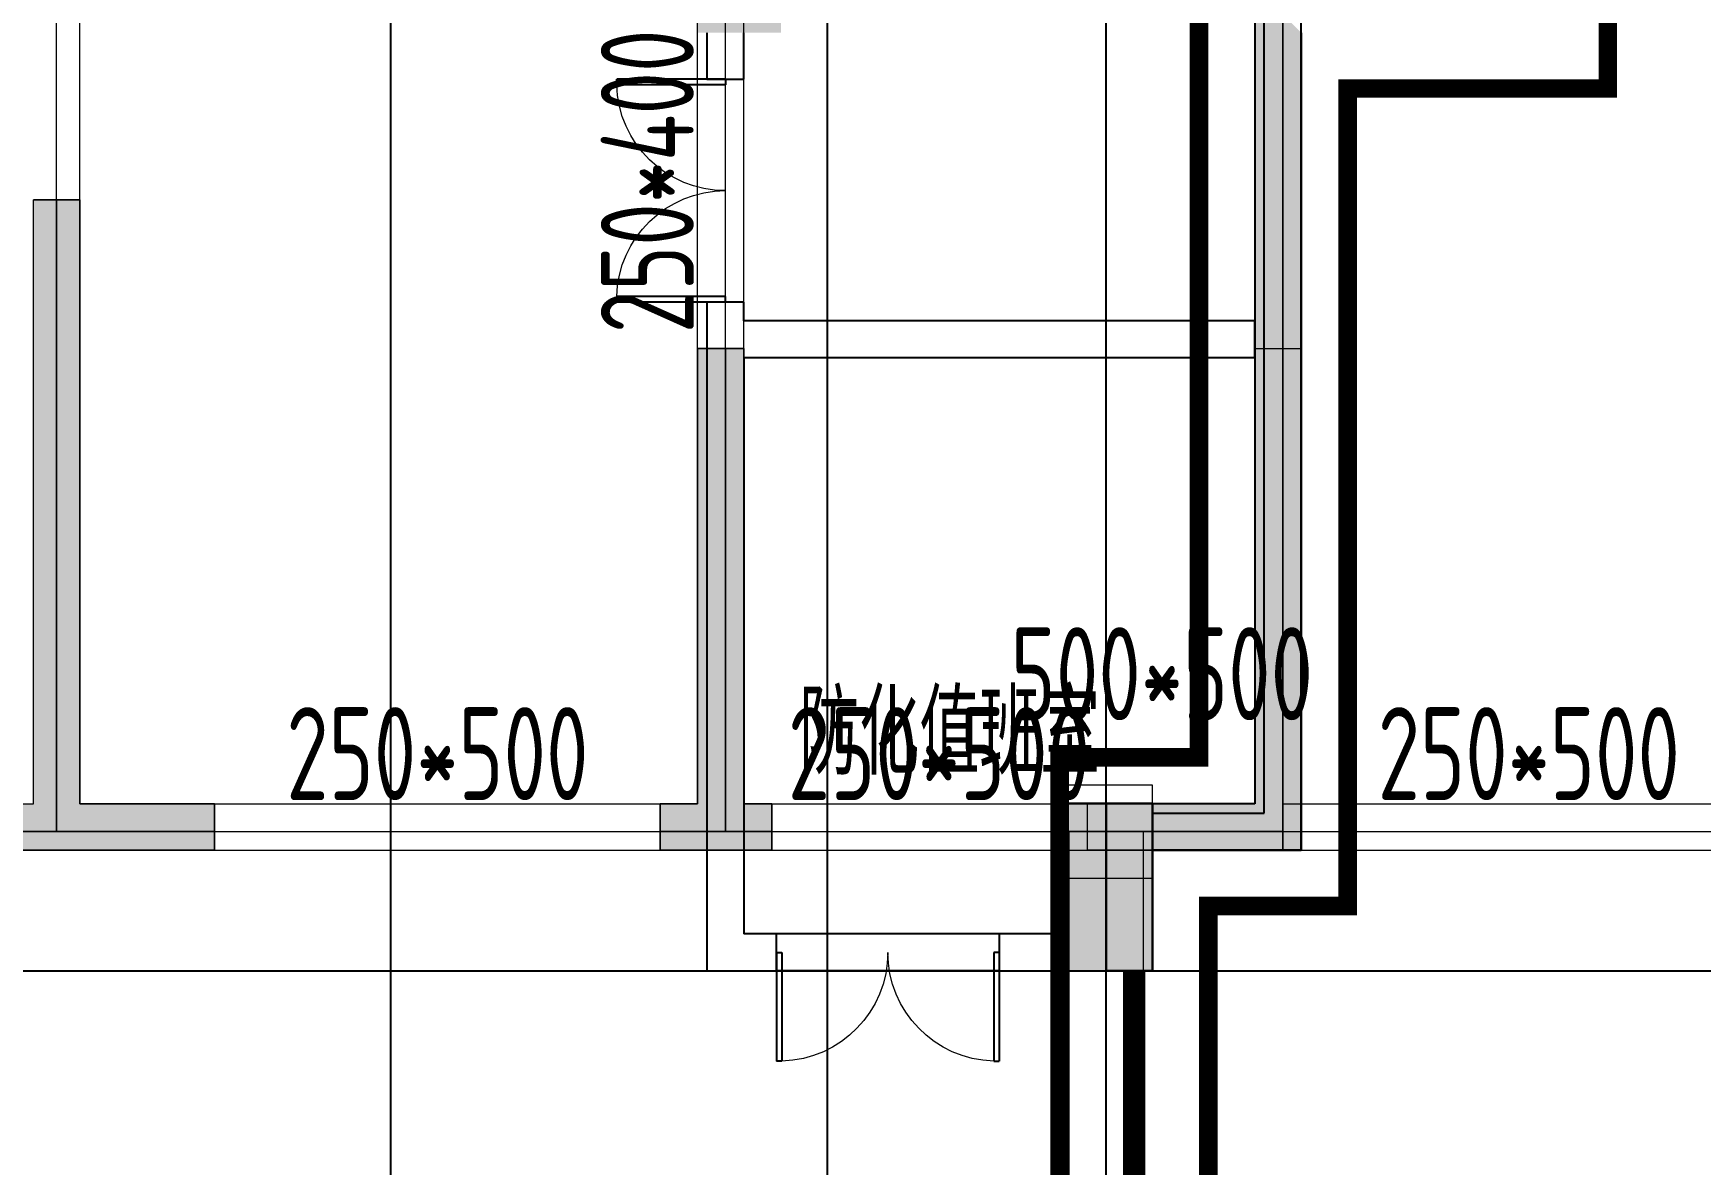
# Model space of a CAD drawing. Extents: x 369444 to 684549, y -549309 to 575337.
# Drawn here: x 409249 to 418224, y 449164 to 455254 of the extents above; entities that cross this region are included whole.
import ezdxf

# ---------------------------------------------------------------- set-up
doc = ezdxf.new("R2010")
doc.units = 0
doc.header["$LTSCALE"] = 1000
doc.header["$MEASUREMENT"] = 0
doc.linetypes.add('DASH', pattern=[0.35, 0.25, -0.1])
for name, color, linetype, lineweight, true_color in [('-1-0-1', 7, 'Continuous', 0, 0xc0c0c0), ('-1-1-2', 7, 'Continuous', 0, 0xc0c0c0), ('-2-0-1', 1, 'Continuous', 0, 0xff0000), ('-2-1-2', 9, 'Continuous', 0, 0x808080), ('1-6-1', 7, 'Continuous', 0, 0x55ff55), ('1-6-2', 7, 'Continuous', 0, 0x55ff55), ('11-6-1', 2, 'Continuous', 0, 0xffff00), ('11-6-2', 2, 'Continuous', 0, 0xffff00), ('11-6-5', 2, 'Continuous', 0, 0xffff00), ('12-6-1', 4, 'Continuous', 0, 0x00ffff), ('12-6-2', 4, 'Continuous', 0, 0x00ffff), ('12-6-5', 4, 'Continuous', 0, 0x00ffff)]:
    doc.layers.add(name, color=color, linetype=linetype, lineweight=lineweight, true_color=true_color)
for name, color, linetype in [('A-WALL-HATCH', 8, 'Continuous'), ('COLUMN', 9, 'Continuous'), ('DOTE', 1, 'Continuous'), ('PUB_HATCH', 8, 'Continuous'), ('WALL', 9, 'Continuous'), ('WINDOW', 4, 'Continuous'), ('防火分区线', 7, 'Continuous')]:
    doc.layers.add(name, color=color, linetype=linetype)
doc.styles.add('_TCH_DIM', font='SIMPLEX', dxfattribs={"bigfont": 'GBCBIG'})
doc.styles.add('yjkcad', font='yjkeng.shx', dxfattribs={"width": 0.7, "height": 250, "bigfont": 'yjkchn.shx'})

# ---------------------------------------------------------------- blocks, each defined once
blk = doc.blocks.new('$DorLib2D$00000213')
at = {"color": 0, "linetype": 'DASH', "const_width": 0.02}
blk.add_lwpolyline([(0.5, 0), (-0.5, 0)], dxfattribs=at)
blk = doc.blocks.new('_FZH')
blk.add_lwpolyline([(-0.5, -0.5), (0.5, -0.5), (0.5, 0.5), (-0.5, 0.5)], close=True)
at = {"layer": 'PUB_HATCH'}
blk.add_solid([(-0.5, -0.5), (0.5, -0.5), (-0.5, 0.5), (0.5, 0.5)], dxfattribs=at)
blk = doc.blocks.new('$DorLib2D$00000002')
for p, q in [((-0.5, 0), (-0.5, 0.4875)), ((-0.475, 0.4875), (-0.5, 0.4875)), ((-0.475, 0), (-0.475, 0.4875)), ((0.475, 0), (0.475, 0.4875)), ((0.475, 0.4875), (0.5, 0.4875)), ((0.5, 0), (0.5, 0.4875)), ((-0.5, 0), (-0.475, 0)), ((0.5, 0), (0.475, 0))]:
    blk.add_line(p, q)
at = {"lineweight": 13}
for centre, start, end in [((-0.4875, 0), 0, 88.53072), ((0.4875, 0), 91.46928, 180)]:
    blk.add_arc(centre, 0.4875, start, end, dxfattribs=at)

msp = doc.modelspace()

# ---------------------------------------------------------------- hatches: boundary and pattern name
at = {"layer": 'A-WALL-HATCH'}
msp.add_hatch(color=256, dxfattribs=at).paths.add_polyline_path([(415274.7, 450207.1), (415274.7, 451107.8), (414774.7, 451107.8), (414774.7, 450207.1)])
at = {"layer": 'PUB_HATCH'}
h = msp.add_hatch(color=256, dxfattribs=at)
h.dxf.hatch_style = 1
h.paths.add_polyline_path([(433674.5, 461707), (433674.5, 462107), (434074.5, 462107), (434074.5, 461707)], flags=17)
h.paths.add_polyline_path([(405174.5, 461707), (405174.5, 462107), (404774.5, 462107), (404774.5, 461707)], flags=17)
h.paths.add_polyline_path([(419974.5, 457857), (420074.5, 457857), (420074.5, 458357), (419574.5, 458357), (419574.5, 457857), (419724.5, 457857)], flags=17)
h.paths.add_polyline_path([(420174.5, 458357), (419574.5, 458357), (419574.5, 455257), (419974.5, 455257), (419974.5, 455457), (419824.5, 455457), (419824.5, 458107), (420174.5, 458107)])
h.paths.add_polyline_path([(399474.5, 455257), (399474.5, 460257), (400224.5, 460257), (400224.5, 460007), (399724.5, 460007), (399724.5, 455257)])
h.paths.add_polyline_path([(409249.5, 456957), (409249.5, 460257), (409499.5, 460257), (409499.5, 456957)])
h.paths.add_polyline_path([(393024.5, 457657), (393024.5, 452107), (393524.5, 452107), (393524.5, 451857), (392774.5, 451857), (392774.5, 457657)])
h.paths.add_polyline_path([(396324.5, 451857), (395424.5, 451857), (395424.5, 452107), (396324.5, 452107), (396324.5, 454357), (396574.5, 454357), (396574.5, 452107), (397124.5, 452107), (397124.5, 451857)])
h.paths.add_polyline_path([(402924.5, 453557), (402924.5, 451107), (403824.5, 451107), (403824.5, 450857), (402674.5, 450857), (402674.5, 453557)])
h.paths.add_polyline_path([(405624.5, 459557), (405624.5, 460257), (407674.5, 460257), (407674.5, 460007), (405874.5, 460007), (405874.5, 459557)])
h.paths.add_polyline_path([(416074.5, 453557), (416074.5, 450857), (414924.5, 450857), (414924.5, 451107), (415824.5, 451107), (415824.5, 453557)])
h.paths.add_polyline_path([(413574.5, 458107), (413074.5, 458107), (413074.5, 455457), (413274.5, 455457), (413274.5, 455257), (412824.5, 455257), (412824.5, 458357), (413574.5, 458357)])
h.paths.add_polyline_path([(419274.5, 453557), (419274.5, 450857), (418624.5, 450857), (418624.5, 451107), (419024.5, 451107), (419024.5, 453557)])
h.paths.add_polyline_path([(406974.5, 461656.8), (406974.5, 462557), (410374.5, 462557), (410374.5, 461656.8), (410174.5, 461656.8), (410174.5, 462357), (407174.5, 462357), (407174.5, 461656.7)], flags=17)
h.paths.add_polyline_path([(405274.5, 455457), (405674.5, 455457), (405674.5, 458107), (405174.5, 458107), (405174.5, 458357), (405874.5, 458357), (405874.5, 455257), (405274.5, 455257)])
h.paths.add_polyline_path([(399724.5, 451107), (400124.5, 451107), (400124.5, 450857), (399474.5, 450857), (399474.5, 451857), (398924.5, 451857), (398924.5, 452107), (399474.5, 452107), (399474.5, 453757), (399724.5, 453757), (399724.5, 452107)])
h.paths.add_polyline_path([(405924.5, 451107), (406124.5, 451107), (406124.5, 450857), (405924.5, 450857), (405524.5, 450857), (405524.5, 451107), (405674.5, 451107), (405674.5, 453557), (405924.5, 453557)])
h.paths.add_polyline_path([(418674.5, 458357), (419274.5, 458357), (419274.5, 455257), (418874.5, 455257), (418874.5, 455457), (419024.5, 455457), (419024.5, 458107), (418674.5, 458107)])
h.paths.add_polyline_path([(396324.5, 456907), (396324.5, 457407), (394524.5, 457407), (394524.5, 457657), (396574.5, 457657), (396574.5, 456907)])
h.paths.add_polyline_path([(401924.5, 458107), (401374.5, 458107), (401374.5, 456307), (401124.5, 456307), (401124.5, 458357), (401924.5, 458357)])
h.paths.add_polyline_path([(410174.5, 464207), (410174.5, 464757), (407974.5, 464757), (407974.5, 464207), (407774.5, 464207), (407774.5, 464957), (410374.5, 464957), (410374.5, 464207)], flags=17)
h.paths.add_polyline_path([(413074.5, 451107), (413224.5, 451107), (413224.5, 450857), (412824.5, 450857), (412624.5, 450857), (412624.5, 451107), (412824.5, 451107), (412824.5, 453557), (413074.5, 453557)])
h.paths.add_polyline_path([(439124.5, 455257), (439124.5, 460007), (438624.5, 460007), (438624.5, 460257), (439374.5, 460257), (439374.5, 455257)])
h.paths.add_polyline_path([(429349.5, 456957), (429349.5, 460257), (429599.5, 460257), (429599.5, 456957)])
h.paths.add_polyline_path([(446074.5, 457657), (446074.5, 451857), (445324.5, 451857), (445324.5, 452107), (445824.5, 452107), (445824.5, 457657)])
h.paths.add_polyline_path([(441724.5, 451857), (441724.5, 452107), (442274.5, 452107), (442274.5, 454357), (442524.5, 454357), (442524.5, 452107), (443424.5, 452107), (443424.5, 451857), (442524.5, 451857)])
h.paths.add_polyline_path([(432974.5, 459557), (432974.5, 460007), (431174.5, 460007), (431174.5, 460257), (433224.5, 460257), (433224.5, 459557)])
h.paths.add_polyline_path([(423024.5, 453557), (423024.5, 451107), (423924.5, 451107), (423924.5, 450857), (422774.5, 450857), (422774.5, 453557)])
h.paths.add_polyline_path([(425274.5, 458357), (426024.5, 458357), (426024.5, 455257), (425574.5, 455257), (425574.5, 455457), (425774.5, 455457), (425774.5, 458107), (425274.5, 458107)])
h.paths.add_polyline_path([(419824.5, 453557), (419824.5, 451107), (420224.5, 451107), (420224.5, 450857), (419574.5, 450857), (419574.5, 453557)])
h.paths.add_polyline_path([(431674.5, 461656.8), (431674.5, 462357), (428674.5, 462357), (428674.5, 461656.8), (428474.5, 461656.8), (428474.5, 462557), (431874.5, 462557), (431874.5, 461656.8)], flags=17)
h.paths.add_polyline_path([(433574.5, 455257), (432974.5, 455257), (432974.5, 458357), (433674.5, 458357), (433674.5, 458107), (433174.5, 458107), (433174.5, 455457), (433574.5, 455457)])
h.paths.add_polyline_path([(439124.5, 452107), (439124.5, 453757), (439374.5, 453757), (439374.5, 452107), (439924.5, 452107), (439924.5, 451857), (439374.5, 451857), (439374.5, 450857), (438724.5, 450857), (438724.5, 451107), (439124.5, 451107)])
h.paths.add_polyline_path([(444324.5, 457407), (442524.5, 457407), (442524.5, 456907), (442274.5, 456907), (442274.5, 457657), (444324.5, 457657)])
h.paths.add_polyline_path([(432924.5, 453557), (433174.5, 453557), (433174.5, 451107), (433324.5, 451107), (433324.5, 450857), (432924.5, 450857), (432724.5, 450857), (432724.5, 451107), (432924.5, 451107)])
h.paths.add_polyline_path([(436924.5, 458357), (437724.5, 458357), (437724.5, 456307), (437474.5, 456307), (437474.5, 458107), (436924.5, 458107)])
h.paths.add_polyline_path([(436174.5, 453557), (436174.5, 450857), (435024.5, 450857), (435024.5, 451107), (435924.5, 451107), (435924.5, 453557)])
h.paths.add_polyline_path([(428474.5, 464207), (428474.5, 464957), (431074.5, 464957), (431074.5, 464207), (430874.5, 464207), (430874.5, 464757), (428674.5, 464757), (428674.5, 464207)], flags=17)
h.paths.add_polyline_path([(429349.5, 451107), (429349.5, 454357), (429599.5, 454357), (429599.5, 451107), (430324.5, 451107), (430324.5, 450857), (429349.5, 450857), (428624.5, 450857), (428624.5, 451107)])
h.paths.add_polyline_path([(425774.5, 453557), (426024.5, 453557), (426024.5, 451107), (426224.5, 451107), (426224.5, 450857), (426024.5, 450857), (425624.5, 450857), (425624.5, 451107), (425774.5, 451107)])
h.paths.add_polyline_path([(413074.5, 461657.3), (413324.5, 461657.3), (413324.5, 462157.3), (412824.5, 462157.3), (412824.5, 461657.3)], flags=17)
h.paths.add_polyline_path([(425774.5, 461657), (426024.5, 461657), (426024.5, 462157), (425524.5, 462157), (425524.5, 461657)], flags=17)
edge = h.paths.add_edge_path()
edge.add_line((413074.5, 461657), (413074.5, 460057))
edge.add_line((413074.5, 460057), (411074.5, 460057))
edge.add_line((411074.5, 460057), (411074.5, 460257))
edge.add_line((411074.5, 460257), (412824.5, 460257))
edge.add_line((412824.5, 460257), (412824.5, 461657.3))
edge.add_line((404774.5, 461707), (401874.5, 461707))
edge.add_line((401874.5, 461707), (401874.5, 464457))
edge.add_line((401874.5, 464457), (399674.5, 464457))
edge.add_line((399674.5, 464457), (399674.5, 461657))
edge.add_line((399674.5, 461657), (399174.5, 461657))
edge.add_line((399174.5, 461657), (399174.5, 461857))
edge.add_line((399174.5, 461857), (399474.5, 461857))
edge.add_line((399474.5, 461857), (399474.5, 464457))
edge.add_line((399474.5, 464457), (397174.5, 464457))
edge.add_line((397174.5, 464457), (397174.5, 463507))
edge.add_line((397174.5, 463507), (396924.5, 463507))
edge.add_line((396924.5, 463507), (396924.5, 464457))
edge.add_line((396924.5, 464457), (396924.5, 464907))
edge.add_line((396924.5, 464907), (392224.5, 464907))
edge.add_line((392224.5, 464907), (392224.5, 461907))
edge.add_line((392224.5, 461907), (393024.5, 461907))
edge.add_line((393024.5, 461907), (393024.5, 461157))
edge.add_line((393024.5, 461157), (392774.5, 461157))
edge.add_line((392774.5, 461157), (392774.5, 461657))
edge.add_line((392774.5, 461657), (391974.5, 461657))
edge.add_line((391974.5, 461657), (391974.5, 465157))
edge.add_line((391974.5, 465157), (397174.5, 465157))
edge.add_line((397174.5, 465157), (397174.5, 464707))
edge.add_line((397174.5, 464707), (399674.5, 464707))
edge.add_line((399674.5, 464707), (402124.5, 464707))
edge.add_line((402124.5, 464707), (402124.5, 461957))
edge.add_line((402124.5, 461957), (404774.5, 461957))
edge.add_line((426024.5, 461657), (426024.5, 460257))
edge.add_line((426024.5, 460257), (427774.5, 460257))
edge.add_line((427774.5, 460257), (427774.5, 460057))
edge.add_line((427774.5, 460057), (425774.5, 460057))
edge.add_line((425774.5, 460057), (425774.5, 461657))
edge.add_line((434074.5, 461957), (436724.5, 461957))
edge.add_line((436724.5, 461957), (436724.5, 464707))
edge.add_line((436724.5, 464707), (439174.5, 464707))
edge.add_line((439174.5, 464707), (441674.5, 464707))
edge.add_line((441674.5, 464707), (441674.5, 465157))
edge.add_line((441674.5, 465157), (446874.5, 465157))
edge.add_line((446874.5, 465157), (446874.5, 461657))
edge.add_line((446874.5, 461657), (446074.5, 461657))
edge.add_line((446074.5, 461657), (446074.5, 461157))
edge.add_line((446074.5, 461157), (445824.5, 461157))
edge.add_line((445824.5, 461157), (445824.5, 461907))
edge.add_line((445824.5, 461907), (446624.5, 461907))
edge.add_line((446624.5, 461907), (446624.5, 464907))
edge.add_line((446624.5, 464907), (441924.5, 464907))
edge.add_line((441924.5, 464907), (441924.5, 464457))
edge.add_line((441924.5, 464457), (441924.5, 463507))
edge.add_line((441924.5, 463507), (441674.5, 463507))
edge.add_line((441674.5, 463507), (441674.5, 464457))
edge.add_line((441674.5, 464457), (439374.5, 464457))
edge.add_line((439374.5, 464457), (439374.5, 461857))
edge.add_line((439374.5, 461857), (439674.5, 461857))
edge.add_line((439674.5, 461857), (439674.5, 461657))
edge.add_line((439674.5, 461657), (439174.5, 461657))
edge.add_line((439174.5, 461657), (439174.5, 464457))
edge.add_line((439174.5, 464457), (436974.5, 464457))
edge.add_line((436974.5, 464457), (436974.5, 461707))
edge.add_line((436974.5, 461707), (434074.5, 461707))
edge.add_line((405174.5, 462107), (405174.5, 467557))
edge.add_line((405174.5, 467557), (412274.5, 467557))
edge.add_line((412274.5, 467557), (412274.5, 464707))
edge.add_line((412274.5, 464707), (412824.5, 464707))
edge.add_line((412824.5, 464707), (412824.5, 464307))
edge.add_line((412824.5, 464307), (413074.5, 464307))
edge.add_line((413074.5, 464307), (413074.5, 464957))
edge.add_line((413074.5, 464957), (412524.5, 464957))
edge.add_line((412524.5, 464957), (412524.5, 467557))
edge.add_line((412524.5, 467557), (413374.5, 467557))
edge.add_line((413374.5, 467557), (413374.5, 465557))
edge.add_line((413374.5, 465557), (419424.5, 465557))
edge.add_line((404924.5, 462107), (404924.5, 467807))
edge.add_line((404924.5, 467807), (412274.5, 467807))
edge.add_line((412274.5, 467807), (413624.5, 467807))
edge.add_line((413624.5, 467807), (413624.5, 465807))
edge.add_line((413624.5, 465807), (419424.5, 465807))
edge.add_line((419924.5, 465557), (425474.5, 465557))
edge.add_line((425474.5, 465557), (425474.5, 467557))
edge.add_line((425474.5, 467557), (426324.5, 467557))
edge.add_line((426324.5, 467557), (426324.5, 464957))
edge.add_line((426324.5, 464957), (425774.5, 464957))
edge.add_line((425774.5, 464957), (425774.5, 464307))
edge.add_line((425774.5, 464307), (426024.5, 464307))
edge.add_line((426024.5, 464307), (426024.5, 464707))
edge.add_line((426024.5, 464707), (426574.5, 464707))
edge.add_line((426574.5, 464707), (426574.5, 467557))
edge.add_line((426574.5, 467557), (433674.5, 467557))
edge.add_line((433674.5, 467557), (433674.5, 462107))
edge.add_line((419924.5, 465807), (425224.5, 465807))
edge.add_line((425224.5, 465807), (425224.5, 467807))
edge.add_line((425224.5, 467807), (426574.5, 467807))
edge.add_line((426574.5, 467807), (433924.5, 467807))
edge.add_line((433924.5, 467807), (433924.5, 462107))
h.paths.add_polyline_path([(410224.5, 451107), (410224.5, 450857), (408524.5, 450857), (408524.5, 451107), (409249.5, 451107), (409249.5, 454357), (409499.5, 454357), (409499.5, 451107)])
for points in [[(416074.6, 455257), (415824.6, 455507), (415824.6, 451107), (416074.6, 450857)], [(416074.6, 450857), (415824.6, 451107), (415024.6, 451107), (415274.6, 450857)], [(415024.6, 451107), (415024.6, 450207), (415274.6, 450207), (415274.6, 450857)]]:
    msp.add_hatch(color=256, dxfattribs=at).paths.add_polyline_path(points)

# ---------------------------------------------------------------- linework, layer by layer
at = {"layer": '-1-0-1', "color": 0}
for p in [(409374.4, 454356.9, -3600), (415974.4, 454231.9, -3600), (412974.4, 453556.9, -3600), (415974.4, 453556.9, -3600), (409374.4, 450956.9, -3600), (410224.4, 450956.9, -3600), (412624.4, 450956.9, -3600), (412974.4, 450956.9, -3600), (413224.4, 450956.9, -3600), (415024.4, 450956.9, -3600), (415974.4, 450956.9, -3600)]:
    msp.add_point(p, dxfattribs=at)
at = {"layer": '-1-1-2', "color": 0}
for p, q in [((409374.4, 454356.9, -3600), (409374.4, 454356.9)), ((415974.4, 454231.9, -3600), (415974.4, 454231.9)), ((412974.4, 453556.9, -3600), (412974.4, 453556.9)), ((415974.4, 453556.9, -3600), (415974.4, 453556.9)), ((409374.4, 450956.9, -3600), (409374.4, 450956.9)), ((410224.4, 450956.9, -3600), (410224.4, 450956.9)), ((412624.4, 450956.9, -3600), (412624.4, 450956.9)), ((412974.4, 450956.9, -3600), (412974.4, 450956.9)), ((413224.4, 450956.9, -3600), (413224.4, 450956.9)), ((415024.4, 450956.9, -3600), (415024.4, 450956.9)), ((415974.4, 450956.9, -3600), (415974.4, 450956.9))]:
    msp.add_line(p, q, dxfattribs=at)
at = {"layer": '-2-0-1', "color": 0}
for p, q in [((409374.4, 454356.9, -3600), (409374.4, 455356.9, -3600)), ((412974.4, 453556.9, -3600), (412974.4, 455356.9, -3600)), ((415974.4, 454231.9, -3600), (415974.4, 455356.9, -3600)), ((409374.4, 450956.9, -3600), (409374.4, 454356.9, -3600)), ((415974.4, 453556.9, -3600), (415974.4, 454231.9, -3600)), ((412974.4, 450956.9, -3600), (412974.4, 453556.9, -3600)), ((415974.4, 450956.9, -3600), (415974.4, 453556.9, -3600)), ((408524.4, 450956.9, -3600), (409374.4, 450956.9, -3600)), ((409374.4, 450956.9, -3600), (410224.4, 450956.9, -3600)), ((410224.4, 450956.9, -3600), (412624.4, 450956.9, -3600)), ((412624.4, 450956.9, -3600), (412974.4, 450956.9, -3600)), ((412974.4, 450956.9, -3600), (413224.4, 450956.9, -3600)), ((413224.4, 450956.9, -3600), (415024.4, 450956.9, -3600)), ((415024.3, 443907.1, -3600), (415024.4, 450956.9, -3600)), ((415024.4, 450956.9, -3600), (415974.4, 450956.9, -3600)), ((415974.4, 450956.9, -3600), (418624.4, 450956.9, -3600))]:
    msp.add_line(p, q, dxfattribs=at)
at = {"layer": '-2-1-2', "color": 0}
for p, q in [((409374.4, 454356.9), (409374.4, 455356.9)), ((412974.4, 453556.9), (412974.4, 455356.9)), ((415974.4, 454231.9), (415974.4, 455356.9)), ((409374.4, 450956.9), (409374.4, 454356.9)), ((415974.4, 453556.9), (415974.4, 454231.9)), ((412974.4, 450956.9), (412974.4, 453556.9)), ((415974.4, 450956.9), (415974.4, 453556.9)), ((408524.4, 450956.9), (409374.4, 450956.9)), ((409374.4, 450956.9), (410224.4, 450956.9)), ((410224.4, 450956.9), (412624.4, 450956.9)), ((412624.4, 450956.9), (412974.4, 450956.9)), ((412974.4, 450956.9), (413224.4, 450956.9)), ((413224.4, 450956.9), (415024.4, 450956.9)), ((415024.3, 443907.1), (415024.4, 450956.9)), ((415024.4, 450956.9), (415974.4, 450956.9)), ((415974.4, 450956.9), (418624.4, 450956.9))]:
    msp.add_line(p, q, dxfattribs=at)
at = {"layer": '1-6-1', "color": 0}
for p, q in [((415824.4, 455506.9, -3600), (415824.4, 454231.9, -3600)), ((415824.4, 454231.9), (415824.4, 455506.9)), ((416074.4, 455256.9), (416074.4, 454231.9)), ((416074.4, 454231.9, -3600), (416074.4, 455256.9, -3600)), ((409499.4, 454356.9, -3600), (409249.4, 454356.9, -3600)), ((409249.4, 454356.9), (409499.4, 454356.9)), ((409499.4, 454356.9), (409499.4, 451106.9)), ((409499.4, 454356.9, -3600), (409499.4, 454356.9)), ((409499.4, 451106.9, -3600), (409499.4, 454356.9, -3600)), ((409499.4, 454356.9), (409499.4, 454356.9, -3600)), ((415824.4, 454231.9, -3600), (415824.4, 454231.9)), ((415824.4, 454231.9, -3600), (415824.4, 453556.9, -3600)), ((415824.4, 454231.9), (415824.4, 454231.9, -3600)), ((415824.4, 453556.9), (415824.4, 454231.9)), ((416074.4, 454231.9), (416074.4, 454231.9, -3600)), ((416074.4, 454231.9), (416074.4, 453556.9)), ((416074.4, 454231.9, -3600), (416074.4, 454231.9)), ((416074.4, 453556.9, -3600), (416074.4, 454231.9, -3600)), ((412824.4, 453556.9, -3600), (412824.4, 451106.9, -3600)), ((412824.4, 453556.9), (412824.4, 453556.9, -3600)), ((412824.4, 451106.9), (412824.4, 453556.9)), ((412824.4, 453556.9, -3600), (412824.4, 453556.9)), ((413074.4, 453556.9, -3600), (412824.4, 453556.9, -3600)), ((412824.4, 453556.9), (413074.4, 453556.9)), ((413074.4, 453556.9), (413074.4, 451106.9)), ((413074.4, 453556.9, -3600), (413074.4, 453556.9)), ((413074.4, 451106.9, -3600), (413074.4, 453556.9, -3600)), ((413074.4, 453556.9), (413074.4, 453556.9, -3600)), ((415824.4, 453556.9, -3600), (415824.4, 453556.9)), ((415824.4, 453556.9, -3600), (415824.4, 451106.9, -3600)), ((415824.4, 453556.9), (415824.4, 453556.9, -3600)), ((415824.4, 451106.9), (415824.4, 453556.9)), ((416074.4, 453556.9), (416074.4, 453556.9, -3600)), ((416074.4, 453556.9), (416074.4, 450856.9)), ((416074.4, 453556.9, -3600), (416074.4, 453556.9)), ((416074.4, 450856.9, -3600), (416074.4, 453556.9, -3600)), ((409499.4, 451106.9), (409499.4, 451106.9, -3600)), ((409499.4, 451106.9, -3600), (409499.4, 451106.9)), ((410224.4, 451106.9, -3600), (409499.4, 451106.9, -3600)), ((409499.4, 451106.9), (410224.4, 451106.9)), ((410224.4, 451106.9), (410224.4, 451106.9, -3600)), ((410224.4, 451106.9, -3600), (410224.4, 451106.9)), ((410224.4, 450856.9, -3600), (410224.4, 451106.9, -3600)), ((410224.4, 451106.9), (410224.4, 450856.9)), ((412624.4, 451106.9, -3600), (412624.4, 451106.9)), ((412824.4, 451106.9, -3600), (412624.4, 451106.9, -3600)), ((412624.4, 451106.9), (412824.4, 451106.9)), ((412624.4, 451106.9, -3600), (412624.4, 450856.9, -3600)), ((412624.4, 451106.9), (412624.4, 451106.9, -3600)), ((412624.4, 450856.9), (412624.4, 451106.9)), ((412824.4, 451106.9), (412824.4, 451106.9, -3600)), ((412824.4, 451106.9, -3600), (412824.4, 451106.9)), ((413074.4, 451106.9, -3600), (413074.4, 451106.9)), ((413224.4, 451106.9, -3600), (413074.4, 451106.9, -3600)), ((413074.4, 451106.9), (413224.4, 451106.9)), ((413074.4, 451106.9), (413074.4, 451106.9, -3600)), ((413224.4, 451106.9), (413224.4, 451106.9, -3600)), ((413224.4, 451106.9, -3600), (413224.4, 451106.9)), ((413224.4, 450856.9, -3600), (413224.4, 451106.9, -3600)), ((413224.4, 451106.9), (413224.4, 450856.9)), ((415024.4, 451106.9, -3600), (415024.4, 451106.9)), ((415824.4, 451106.9, -3600), (415024.4, 451106.9, -3600)), ((415024.4, 451106.9), (415824.4, 451106.9)), ((415024.4, 451106.9, -3600), (415024.4, 450856.9, -3600)), ((415024.4, 451106.9), (415024.4, 451106.9, -3600)), ((415024.4, 450856.9), (415024.4, 451106.9)), ((415824.4, 451106.9), (415824.4, 451106.9, -3600)), ((415824.4, 451106.9, -3600), (415824.4, 451106.9)), ((409374.4, 450856.9), (408524.4, 450856.9)), ((408524.4, 450856.9, -3600), (409374.4, 450856.9, -3600)), ((409374.4, 450856.9, -3600), (409374.4, 450856.9)), ((409374.4, 450856.9), (409374.4, 450856.9, -3600)), ((410224.4, 450856.9), (409374.4, 450856.9)), ((409374.4, 450856.9, -3600), (410224.4, 450856.9, -3600)), ((410224.4, 450856.9, -3600), (410224.4, 450856.9)), ((410224.4, 450856.9), (410224.4, 450856.9, -3600)), ((412624.4, 450856.9), (412624.4, 450856.9, -3600)), ((412974.4, 450856.9), (412624.4, 450856.9)), ((412624.4, 450856.9, -3600), (412974.4, 450856.9, -3600)), ((412624.4, 450856.9, -3600), (412624.4, 450856.9)), ((412974.4, 450856.9, -3600), (412974.4, 450856.9)), ((412974.4, 450856.9), (412974.4, 450856.9, -3600)), ((413224.4, 450856.9), (412974.4, 450856.9)), ((412974.4, 450856.9, -3600), (413224.4, 450856.9, -3600)), ((413224.4, 450856.9, -3600), (413224.4, 450856.9)), ((413224.4, 450856.9), (413224.4, 450856.9, -3600)), ((415024.4, 450856.9), (415024.4, 450856.9, -3600)), ((416074.4, 450856.9), (415024.4, 450856.9)), ((415024.4, 450856.9, -3600), (416074.4, 450856.9, -3600)), ((415024.4, 450856.9, -3600), (415024.4, 450856.9)), ((416074.4, 450856.9, -3600), (416074.4, 450856.9)), ((416074.4, 450856.9), (416074.4, 450856.9, -3600))]:
    msp.add_line(p, q, dxfattribs=at)
at = {"layer": '1-6-2', "color": 0}
for p, q in [((415974.4, 455356.9), (415974.4, 454231.9)), ((415974.4, 454231.9, -3600), (415974.4, 455356.9, -3600)), ((409374.4, 454356.9), (409374.4, 450956.9)), ((409374.4, 454356.9, -3600), (409374.4, 454356.9)), ((409374.4, 450956.9, -3600), (409374.4, 454356.9, -3600)), ((415974.4, 454231.9), (415974.4, 454231.9, -3600)), ((415974.4, 454231.9), (415974.4, 453556.9)), ((415974.4, 454231.9, -3600), (415974.4, 454231.9)), ((415974.4, 453556.9, -3600), (415974.4, 454231.9, -3600)), ((412974.4, 453556.9), (412974.4, 450956.9)), ((412974.4, 453556.9, -3600), (412974.4, 453556.9)), ((412974.4, 450956.9, -3600), (412974.4, 453556.9, -3600)), ((415974.4, 453556.9), (415974.4, 453556.9, -3600)), ((415974.4, 453556.9), (415974.4, 450956.9)), ((415974.4, 453556.9, -3600), (415974.4, 453556.9)), ((415974.4, 450956.9, -3600), (415974.4, 453556.9, -3600)), ((409374.4, 450956.9), (408524.4, 450956.9)), ((408524.4, 450956.9, -3600), (409374.4, 450956.9, -3600)), ((409374.4, 450956.9, -3600), (409374.4, 450956.9)), ((409374.4, 450956.9), (409374.4, 450956.9, -3600)), ((409374.4, 450956.9), (409374.4, 450956.9, -3600)), ((410224.4, 450956.9), (409374.4, 450956.9)), ((409374.4, 450956.9, -3600), (410224.4, 450956.9, -3600)), ((410224.4, 450956.9, -3600), (410224.4, 450956.9)), ((412624.4, 450956.9), (412624.4, 450956.9, -3600)), ((412974.4, 450956.9), (412624.4, 450956.9)), ((412624.4, 450956.9, -3600), (412974.4, 450956.9, -3600)), ((412974.4, 450956.9, -3600), (412974.4, 450956.9)), ((412974.4, 450956.9), (412974.4, 450956.9, -3600)), ((413224.4, 450956.9), (412974.4, 450956.9)), ((412974.4, 450956.9, -3600), (413224.4, 450956.9, -3600)), ((412974.4, 450956.9), (412974.4, 450956.9, -3600)), ((413224.4, 450956.9, -3600), (413224.4, 450956.9)), ((415024.4, 450956.9), (415024.4, 450956.9, -3600)), ((415974.4, 450956.9), (415024.4, 450956.9)), ((415024.4, 450956.9, -3600), (415974.4, 450956.9, -3600)), ((415974.4, 450956.9, -3600), (415974.4, 450956.9)), ((415974.4, 450956.9), (415974.4, 450956.9, -3600))]:
    msp.add_line(p, q, dxfattribs=at)
at = {"layer": '11-6-1', "color": 0}
for p, q in [((414774.4, 451206.9, -5100), (414774.4, 450706.9, -5100)), ((415274.4, 451206.9, -5100), (414774.4, 451206.9, -5100)), ((414774.4, 451206.9, -8700), (414774.4, 450706.9, -8700)), ((415274.4, 451206.9, -8700), (414774.4, 451206.9, -8700)), ((414774.4, 451206.9, -8700), (414774.4, 451206.9, -5100)), ((415274.4, 450706.9, -5100), (415274.4, 451206.9, -5100)), ((415274.4, 450706.9, -8700), (415274.4, 451206.9, -8700)), ((415274.4, 451206.9, -8700), (415274.4, 451206.9, -5100)), ((414774.4, 450706.9, -5100), (415274.4, 450706.9, -5100)), ((414774.4, 450706.9, -8700), (415274.4, 450706.9, -8700)), ((414774.4, 450706.9, -8700), (414774.4, 450706.9, -5100)), ((415274.4, 450706.9, -8700), (415274.4, 450706.9, -5100))]:
    msp.add_line(p, q, dxfattribs=at)
at = {"layer": '11-6-2', "color": 0}
msp.add_line((415024.4, 450956.9, -8700), (415024.4, 450956.9, -5100), dxfattribs=at)
at = {"layer": '12-6-1', "color": 0}
for p, q in [((409499.4, 454356.9, -5100), (409499.4, 455356.9, -5100)), ((409499.4, 454356.9, -5600), (409499.4, 455356.9, -5600)), ((412824.4, 453556.9), (412824.4, 455356.9)), ((412824.4, 453556.9, -400), (412824.4, 455356.9, -400)), ((413074.4, 453556.9), (413074.4, 455356.9)), ((413074.4, 453556.9, -400), (413074.4, 455356.9, -400)), ((409249.4, 454356.9, -5100), (409499.4, 454356.9, -5100)), ((409499.4, 454356.9, -5600), (409249.4, 454356.9, -5600)), ((409499.4, 454356.9, -5100), (409499.4, 454356.9, -5600)), ((412824.4, 453556.9), (413074.4, 453556.9)), ((412824.4, 453556.9, -400), (412824.4, 453556.9)), ((413074.4, 453556.9, -400), (412824.4, 453556.9, -400)), ((413074.4, 453556.9), (413074.4, 453556.9, -400)), ((410224.4, 451106.9), (410224.4, 450856.9)), ((410224.4, 451106.9, -500), (410224.4, 451106.9)), ((410224.4, 450856.9, -500), (410224.4, 451106.9, -500)), ((410224.4, 451106.9), (412624.4, 451106.9)), ((410224.4, 451106.9, -500), (412624.4, 451106.9, -500)), ((412624.4, 451106.9), (412624.4, 450856.9)), ((412624.4, 451106.9, -500), (412624.4, 451106.9)), ((412624.4, 450856.9, -500), (412624.4, 451106.9, -500)), ((413224.4, 451106.9), (413224.4, 450856.9)), ((413224.4, 451106.9, -500), (413224.4, 451106.9)), ((413224.4, 450856.9, -500), (413224.4, 451106.9, -500)), ((413224.4, 451106.9), (415024.4, 451106.9)), ((413224.4, 451106.9, -500), (415024.4, 451106.9, -500)), ((415024.4, 451106.9), (415024.4, 450856.9)), ((415024.4, 451106.9, -500), (415024.4, 451106.9)), ((415024.4, 450856.9, -500), (415024.4, 451106.9, -500)), ((415974.4, 451106.9), (415974.4, 450856.9)), ((415974.4, 451106.9, -500), (415974.4, 451106.9)), ((415974.4, 450856.9, -500), (415974.4, 451106.9, -500)), ((415974.4, 451106.9), (418624.4, 451106.9)), ((415974.4, 451106.9, -500), (418624.4, 451106.9, -500)), ((414824.3, 443907.1, 0), (414824.4, 450956.9, 0)), ((414824.3, 443907.1, -800), (414824.4, 450956.9, -800)), ((414824.4, 450956.9, 0), (415224.4, 450956.9, 0)), ((414824.4, 450956.9, -800), (414824.4, 450956.9, 0)), ((415224.4, 450956.9, -800), (414824.4, 450956.9, -800)), ((415224.3, 443907.1, 0), (415224.4, 450956.9, 0)), ((415224.3, 443907.1, -800), (415224.4, 450956.9, -800)), ((415224.4, 450956.9, 0), (415224.4, 450956.9, -800)), ((410224.4, 450856.9), (410224.4, 450856.9, -500)), ((410224.4, 450856.9), (412624.4, 450856.9)), ((410224.4, 450856.9, -500), (412624.4, 450856.9, -500)), ((412624.4, 450856.9), (412624.4, 450856.9, -500)), ((413224.4, 450856.9), (413224.4, 450856.9, -500)), ((413224.4, 450856.9), (415024.4, 450856.9)), ((413224.4, 450856.9, -500), (415024.4, 450856.9, -500)), ((415024.4, 450856.9), (415024.4, 450856.9, -500)), ((415974.4, 450856.9), (415974.4, 450856.9, -500)), ((415974.4, 450856.9), (418624.4, 450856.9)), ((415974.4, 450856.9, -500), (418624.4, 450856.9, -500))]:
    msp.add_line(p, q, dxfattribs=at)
at = {"layer": '12-6-2', "color": 0}
for p, q in [((409374.4, 454356.9, -5100), (409374.4, 455356.9, -5100)), ((412974.4, 453556.9), (412974.4, 455356.9)), ((410224.4, 450956.9), (412624.4, 450956.9)), ((413224.4, 450956.9), (415024.4, 450956.9)), ((415024.3, 443907.1), (415024.4, 450956.9)), ((415974.4, 450956.9), (418624.4, 450956.9))]:
    msp.add_line(p, q, dxfattribs=at)
at = {"layer": 'COLUMN', "color": 8}
for p, q in [((415274.7, 451107.8), (414774.7, 451107.8)), ((414774.7, 451107.8), (414774.7, 450207.1)), ((415274.7, 450207.1), (415274.7, 451107.8)), ((414774.7, 450207.1), (415274.7, 450207.1))]:
    msp.add_line(p, q, dxfattribs=at)
at = {"layer": 'DOTE', "color": 8}
for p, q in [((411174.5, 261807), (411174.5, 476704.8)), ((413524.5, 59364.2), (413524.5, 476704.8)), ((415024.5, 261807), (415024.5, 476704.8))]:
    msp.add_line(p, q, dxfattribs=at)
at = {"layer": 'DOTE', "color": 8, "lineweight": -2}
msp.add_line((377844.4, 450207), (624570.9, 450207), dxfattribs=at)
at = {"layer": 'PUB_HATCH', "lineweight": 0, "ltscale": 1}
for points in [[(410224.5, 451107), (410224.5, 450857), (409249.5, 450857), (408524.5, 450857), (408524.5, 451107), (409249.5, 451107), (409249.5, 454357), (409499.5, 454357), (409499.5, 451107)], [(413074.5, 451107), (413224.5, 451107), (413224.5, 450857), (412824.5, 450857), (412624.5, 450857), (412624.5, 451107), (412824.5, 451107), (412824.5, 453557), (413074.5, 453557)], [(416074.5, 453557), (416074.5, 450857), (414924.5, 450857), (414924.5, 451107), (415824.5, 451107), (415824.5, 453557)]]:
    msp.add_lwpolyline(points, close=True, dxfattribs=at)
at = {"layer": 'WALL'}
for p, q in [((415824.6, 455507), (415824.6, 451107)), ((412874.6, 455257), (412874.6, 455007)), ((413074.6, 455007), (413074.6, 455257)), ((416074.6, 455257), (416074.6, 450857)), ((412874.6, 455007), (413074.6, 455007)), ((413074.6, 453807), (412874.6, 453807)), ((412874.6, 453807), (412874.6, 453607)), ((413074.6, 453707), (413074.6, 453807)), ((415824.6, 453707), (413074.6, 453707)), ((415824.6, 453507), (415824.6, 453707)), ((412874.6, 453607), (412874.6, 450207)), ((415824.6, 453507), (413074.6, 453507)), ((413074.6, 453507), (413074.6, 450407)), ((415824.6, 451107), (415024.6, 451107)), ((415024.6, 451107), (415024.6, 450207)), ((416074.6, 450857), (415274.6, 450857)), ((415274.6, 450207), (415274.6, 450857)), ((413249, 450407), (413074.6, 450407)), ((413249, 450207), (413249, 450407)), ((414774.7, 450407), (414449, 450407)), ((414449, 450407), (414449, 450207)), ((412874.6, 450207), (413249, 450207)), ((414449, 450207), (414774.7, 450207)), ((415024.6, 450207), (415274.6, 450207))]:
    msp.add_line(p, q, dxfattribs=at)
at = {"layer": 'WALL', "linetype": 'ByBlock'}
for p, q in [((415874.5, 451057), (415874.5, 455506.9)), ((416074.5, 450857), (416074.5, 455506.9)), ((415274.7, 451057), (415874.5, 451057)), ((415274.7, 450857), (416074.5, 450857)), ((415074.5, 450207.1), (415074.5, 450207)), ((415074.5, 450207), (415274.5, 450207)), ((415274.5, 450207), (415274.5, 450207.1))]:
    msp.add_line(p, q, dxfattribs=at)
at = {"layer": 'WINDOW'}
for p, q in [((414449, 450407, 100), (413249, 450407, 100)), ((414449, 450207, 100), (413249, 450207, 100))]:
    msp.add_line(p, q, dxfattribs=at)
at = {"layer": 'WINDOW', "linetype": 'DASH'}
msp.add_line((415274.6, 450207), (415024.6, 450207), dxfattribs=at)
at = {"layer": '防火分区线', "color": 3, "linetype": 'DASH', "ltscale": 8, "const_width": 100}
for points in [[(388224.4, 468396.8), (397574.4, 468397.7), (397574.4, 465157), (402574.5, 465157), (402574.5, 462407), (404474.5, 462407), (404474.5, 468207), (412874.5, 468207), (412874.5, 465207), (413374.5, 465207), (413374.5, 460507), (417724.5, 460507), (417724.5, 454956.9), (416324.5, 454956.9), (416324.5, 450557), (415574.5, 450557), (415574.5, 428156.9), (415849.5, 428156.9), (415849.5, 423406.9), (418574.5, 423406.9), (418574.5, 409642.7)], [(396774.4, 464357), (401774.5, 464357), (401774.5, 461607), (405274.5, 461607), (405274.5, 467407), (412074.5, 467407), (412074.5, 464407), (412574.5, 464407), (412574.5, 459707), (416924.5, 459707), (416924.5, 455756.9), (415524.5, 455756.9), (415524.5, 451357), (414774.5, 451357), (414774.5, 427356.9), (415049.5, 427356.9), (415049.5, 423057), (415049.5, 422606.9), (417774.5, 422606.9), (417774.5, 408842.7)]]:
    msp.add_lwpolyline(points, dxfattribs=at)
at = {"layer": '防火分区线', "color": 114, "linetype": 'DASH', "ltscale": 8, "const_width": 100}
for points in [[(441224.5, 465157), (436274.5, 465157), (436274.5, 462407), (434374.5, 462407), (434374.5, 467807.1), (434374.5, 468257), (424474.5, 468257), (424474.5, 466207.1), (414374.5, 466207), (414374.5, 468207), (412074.5, 468207), (412074.5, 464407), (412574.5, 464407), (412574.5, 459707), (416924.5, 459707), (416924.5, 455756.9), (415524.5, 455756.9), (415524.5, 451357), (414774.5, 451357), (414774.5, 427356.9), (415049.5, 427356.9), (415049.5, 423057)], [(442024.5, 464357), (437074.5, 464357), (437074.5, 461607), (433574.5, 461607), (433574.5, 467457), (425274.5, 467457), (425274.5, 465407.1), (413574.5, 465407), (413574.5, 467407), (412874.5, 467407), (412874.5, 465207), (413374.5, 465207), (413374.5, 460507), (417724.5, 460507), (417724.5, 454956.9), (416324.5, 454956.9), (416324.5, 450557), (415574.5, 450557), (415574.5, 428156.9), (415849.5, 428156.9), (415849.5, 423407.1), (465574.6, 423442.4)]]:
    msp.add_lwpolyline(points, dxfattribs=at)

# ---------------------------------------------------------------- block references
at = {"layer": 'WALL', "xscale": 499.8804931640625, "yscale": 899.9963579177856, "zscale": 899.9963579177856}
msp.add_blockref('_FZH', (415024.6, 450657), dxfattribs=at)
at = {"layer": 'WINDOW', "xscale": -1200, "yscale": 1200}
for p, zscale, rotation in [((412974.6, 454407), 1200, 90), ((413849, 450307), -1200, 180)]:
    msp.add_blockref('$DorLib2D$00000002', p, dxfattribs=dict(at, zscale=zscale, rotation=rotation))
at = {"layer": 'WINDOW', "linetype": 'ByBlock', "lineweight": -2, "xscale": -6000.395801067352, "yscale": 6000.395801067352, "zscale": -6000.395801067352, "rotation": 270}
msp.add_blockref('$DorLib2D$00000213', (415174.5, 447206.8), dxfattribs=at)

# ---------------------------------------------------------------- texts
at = {"color": 2, "style": '_TCH_DIM'}
msp.add_text('防化值班室', height=450, rotation=0, dxfattribs=at).set_placement((413370.3, 451263.9, 0))
at = {"layer": '11-6-5', "color": 0, "insert": (415324.4, 451556.9, -3600), "char_height": 500, "attachment_point": 8, "style": 'yjkcad'}
msp.add_mtext('500*500', dxfattribs=at)
at = {"layer": '12-6-5', "color": 0, "insert": (412804.4, 454456.9), "char_height": 500, "attachment_point": 8, "rotation": 90, "style": 'yjkcad'}
msp.add_mtext('250*400', dxfattribs=at)
at = {"layer": '12-6-5', "color": 0, "char_height": 500, "attachment_point": 8, "style": 'yjkcad'}
for insert in [(411424.4, 451126.9), (414124.4, 451126.9), (417299.4, 451126.9)]:
    msp.add_mtext('250*500', dxfattribs=dict(at, insert=insert))

doc.saveas('drawing.dxf')
